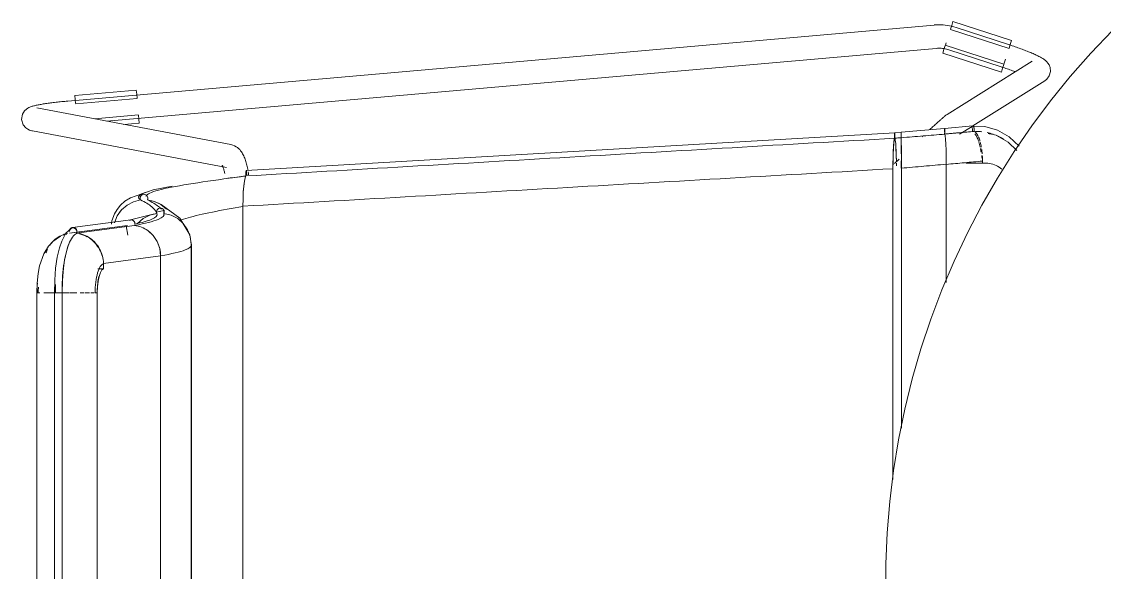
# Model space of a CAD drawing. Header units: millimetres. Extents: x 79795 to 317870, y -36033 to 97293.
# Drawn here: x 216055 to 216609, y 12310 to 12592 of the extents above; entities that cross this region are included whole.
import ezdxf

# ---------------------------------------------------------------- set-up
doc = ezdxf.new("R2010")
doc.units = ezdxf.units.MM
doc.header["$MEASUREMENT"] = 0
doc.layers.add('I-FURN', color=8, linetype='CONTINUOUS', lineweight=9)

msp = doc.modelspace()

# ---------------------------------------------------------------- linework, layer by layer
at = {"layer": 'I-FURN'}
for p, q in [((216531.1, 12589.89), (216531.73, 12591.84)), ((216531.73, 12591.84), (216561.74, 12582.15)), ((216522.05, 12590.12), (216078.73, 12551.18)), ((216522.1, 12590.13), (216522.05, 12590.13)), ((216523.24, 12590.21), (216522.1, 12590.13)), ((216524.38, 12590.23), (216523.24, 12590.21)), ((216525.52, 12590.22), (216524.38, 12590.23)), ((216526.67, 12590.16), (216525.52, 12590.22)), ((216527.8, 12590.05), (216526.67, 12590.16)), ((216528.93, 12589.9), (216527.8, 12590.05)), ((216530.06, 12589.7), (216528.93, 12589.9)), ((216531.17, 12589.46), (216530.06, 12589.7)), ((216530.43, 12587.8), (216560.44, 12578.11)), ((216530.47, 12587.91), (216531.1, 12589.89)), ((216532.28, 12589.17), (216531.17, 12589.46)), ((216533.37, 12588.84), (216532.28, 12589.17)), ((216560.18, 12580.13), (216533.37, 12588.84)), ((216613.42, 12587.34), (216602.38, 12575.76)), ((216527.86, 12579.82), (216528.23, 12580.99)), ((216560.64, 12579.98), (216560.18, 12580.13)), ((216561.11, 12580.2), (216560.47, 12578.23)), ((216561.74, 12582.15), (216561.11, 12580.2)), ((216098.6, 12540.88), (216523.1, 12578.17)), ((216523.1, 12578.17), (216523.76, 12578.22)), ((216523.76, 12578.22), (216524.42, 12578.23)), ((216524.42, 12578.23), (216525.09, 12578.23)), ((216525.09, 12578.23), (216525.75, 12578.19)), ((216525.75, 12578.19), (216526.41, 12578.13)), ((216526.41, 12578.13), (216527.06, 12578.04)), ((216526.52, 12575.68), (216527.15, 12577.64)), ((216526.52, 12575.68), (216556.52, 12565.99)), ((216527.06, 12578.04), (216527.71, 12577.93)), ((216527.15, 12577.64), (216527.79, 12579.61)), ((216527.71, 12577.93), (216528.36, 12577.79)), ((216557.83, 12570.04), (216527.82, 12579.73)), ((216528.36, 12577.79), (216529, 12577.62)), ((216529, 12577.62), (216529.64, 12577.43)), ((216529.64, 12577.43), (216529.67, 12577.42)), ((216529.67, 12577.42), (216556.48, 12568.71)), ((216561.38, 12579.73), (216560.64, 12579.98)), ((216562.12, 12579.49), (216561.38, 12579.73)), ((216562.85, 12579.24), (216562.12, 12579.49)), ((216563.58, 12578.99), (216562.85, 12579.24)), ((216564.3, 12578.73), (216563.58, 12578.99)), ((216565.02, 12578.48), (216564.3, 12578.73)), ((216565.72, 12578.23), (216565.02, 12578.48)), ((216566.42, 12577.97), (216565.72, 12578.23)), ((216567.11, 12577.72), (216566.42, 12577.97)), ((216567.79, 12577.46), (216567.11, 12577.72)), ((216568.45, 12577.21), (216567.79, 12577.46)), ((216569.11, 12576.95), (216568.45, 12577.21)), ((216569.75, 12576.7), (216569.11, 12576.95)), ((216570.37, 12576.45), (216569.75, 12576.7)), ((216570.98, 12576.2), (216570.37, 12576.45)), ((216571.58, 12575.96), (216570.98, 12576.2)), ((216572.16, 12575.71), (216571.58, 12575.96)), ((216572.72, 12575.47), (216572.16, 12575.71)), ((216573.26, 12575.23), (216572.72, 12575.47)), ((216573.79, 12574.99), (216573.26, 12575.23)), ((216574.3, 12574.76), (216573.79, 12574.99)), ((216574.79, 12574.52), (216574.3, 12574.76)), ((216575.27, 12574.29), (216574.79, 12574.52)), ((216602.38, 12575.76), (216591.81, 12563.75)), ((216572.34, 12571.64), (216528.75, 12544.33)), ((216557.79, 12569.92), (216557.15, 12567.95)), ((216557.86, 12570.13), (216558.66, 12572.61)), ((216575.72, 12574.06), (216575.27, 12574.29)), ((216576.16, 12573.83), (216575.72, 12574.06)), ((216576.59, 12573.6), (216576.16, 12573.83)), ((216577, 12573.37), (216576.59, 12573.6)), ((216577.4, 12573.14), (216577, 12573.37)), ((216577.79, 12572.9), (216577.4, 12573.14)), ((216578.18, 12572.64), (216577.79, 12572.9)), ((216578.57, 12572.36), (216578.18, 12572.64)), ((216578.97, 12572.05), (216578.57, 12572.36)), ((216579.4, 12571.68), (216578.97, 12572.05)), ((216579.86, 12571.22), (216579.4, 12571.68)), ((216580.38, 12570.59), (216579.86, 12571.22)), ((216580.95, 12569.68), (216580.38, 12570.59)), ((216581.47, 12568.29), (216580.95, 12569.68)), ((216556.81, 12568.61), (216556.48, 12568.71)), ((216557.15, 12567.95), (216556.52, 12565.99)), ((216557.5, 12568.38), (216556.81, 12568.61)), ((216558.19, 12568.15), (216557.5, 12568.38)), ((216558.87, 12567.92), (216558.19, 12568.15)), ((216559.55, 12567.68), (216558.87, 12567.92)), ((216560.22, 12567.45), (216559.55, 12567.68)), ((216560.89, 12567.21), (216560.22, 12567.45)), ((216561.55, 12566.98), (216560.89, 12567.21)), ((216562.19, 12566.74), (216561.55, 12566.98)), ((216562.83, 12566.51), (216562.19, 12566.74)), ((216563.45, 12566.27), (216562.83, 12566.51)), ((216579.83, 12562.36), (216581.06, 12564.09)), ((216581.06, 12564.09), (216581.64, 12566.32)), ((216581.64, 12566.32), (216581.47, 12568.29)), ((216591.81, 12563.75), (216581.73, 12551.32)), ((216541.94, 12538.43), (216578.71, 12561.47)), ((216579.83, 12562.36), (216578.71, 12561.47)), ((216082.34, 12553.99), (216113.75, 12556.75)), ((216082.52, 12551.95), (216082.34, 12553.99)), ((216082.71, 12549.76), (216114.12, 12552.52)), ((216113.75, 12556.75), (216113.93, 12554.71)), ((216113.93, 12554.71), (216114.11, 12552.64)), ((216056.58, 12546.21), (216057.49, 12547.06)), ((216057.49, 12547.06), (216058.19, 12547.54)), ((216058.19, 12547.54), (216058.75, 12547.85)), ((216058.75, 12547.85), (216059.22, 12548.06)), ((216059.22, 12548.06), (216059.65, 12548.23)), ((216059.65, 12548.23), (216060.06, 12548.37)), ((216060.06, 12548.37), (216060.45, 12548.5)), ((216060.45, 12548.5), (216060.85, 12548.61)), ((216060.85, 12548.61), (216061.25, 12548.72)), ((216061.25, 12548.72), (216061.66, 12548.82)), ((216061.66, 12548.82), (216062.09, 12548.92)), ((216062.09, 12548.92), (216062.53, 12549.02)), ((216062.53, 12549.02), (216062.99, 12549.12)), ((216162.17, 12528.88), (216062.88, 12547.7)), ((216062.99, 12549.12), (216063.47, 12549.21)), ((216063.47, 12549.21), (216063.97, 12549.31)), ((216063.97, 12549.31), (216064.48, 12549.4)), ((216064.48, 12549.4), (216065.01, 12549.5)), ((216065.01, 12549.5), (216065.57, 12549.59)), ((216065.57, 12549.59), (216066.13, 12549.68)), ((216066.13, 12549.68), (216066.72, 12549.77)), ((216066.72, 12549.77), (216067.32, 12549.87)), ((216067.32, 12549.87), (216067.94, 12549.96)), ((216067.94, 12549.96), (216068.58, 12550.05)), ((216068.58, 12550.05), (216069.23, 12550.13)), ((216069.23, 12550.13), (216069.89, 12550.22)), ((216069.89, 12550.22), (216070.56, 12550.31)), ((216070.56, 12550.31), (216071.25, 12550.4)), ((216071.25, 12550.4), (216071.95, 12550.48)), ((216071.95, 12550.48), (216072.66, 12550.56)), ((216072.66, 12550.56), (216073.38, 12550.64)), ((216073.38, 12550.64), (216074.1, 12550.72)), ((216074.1, 12550.72), (216074.84, 12550.8)), ((216074.84, 12550.8), (216075.58, 12550.88)), ((216075.58, 12550.88), (216076.32, 12550.95)), ((216076.32, 12550.95), (216077.07, 12551.02)), ((216077.07, 12551.02), (216077.82, 12551.09)), ((216077.82, 12551.09), (216078.57, 12551.16)), ((216078.57, 12551.16), (216078.73, 12551.18)), ((216082.7, 12549.88), (216082.52, 12551.95)), ((216581.73, 12551.32), (216572.16, 12538.51)), ((216055.05, 12541.79), (216055.54, 12544.55)), ((216055.89, 12539.04), (216055.05, 12541.79)), ((216055.54, 12544.55), (216056.58, 12546.21)), ((216114.86, 12544.07), (216092.26, 12542.09)), ((216114.87, 12543.95), (216115.05, 12541.88)), ((216115.05, 12541.88), (216115.23, 12539.84)), ((216524.97, 12541.21), (216524.62, 12540.89)), ((216525.3, 12541.51), (216524.97, 12541.21)), ((216525.63, 12541.8), (216525.3, 12541.51)), ((216525.93, 12542.07), (216525.63, 12541.8)), ((216526.23, 12542.33), (216525.93, 12542.07)), ((216526.51, 12542.57), (216526.23, 12542.33)), ((216526.77, 12542.8), (216526.51, 12542.57)), ((216527.03, 12543.01), (216526.77, 12542.8)), ((216527.27, 12543.22), (216527.03, 12543.01)), ((216527.5, 12543.41), (216527.27, 12543.22)), ((216527.72, 12543.59), (216527.5, 12543.41)), ((216527.94, 12543.76), (216527.72, 12543.59)), ((216528.17, 12543.93), (216527.94, 12543.76)), ((216528.43, 12544.12), (216528.17, 12543.93)), ((216528.75, 12544.33), (216528.43, 12544.12)), ((216055.89, 12539.04), (216057.21, 12537.47)), ((216057.21, 12537.47), (216058.29, 12536.72)), ((216058.29, 12536.72), (216059.09, 12536.34)), ((216059.09, 12536.34), (216059.71, 12536.13)), ((216059.71, 12536.13), (216060.23, 12535.99)), ((216060.23, 12535.99), (216060.65, 12535.91)), ((216060.65, 12535.91), (216159.94, 12517.09)), ((216107.34, 12539.15), (216115.23, 12539.84)), ((216527.49, 12537.08), (216505.29, 12535.25)), ((216520.45, 12537.05), (216519.98, 12536.61)), ((216520.91, 12537.48), (216520.45, 12537.05)), ((216521.36, 12537.91), (216520.91, 12537.48)), ((216521.81, 12538.32), (216521.36, 12537.91)), ((216522.24, 12538.72), (216521.81, 12538.32)), ((216522.67, 12539.12), (216522.24, 12538.72)), ((216523.08, 12539.5), (216522.67, 12539.12)), ((216523.48, 12539.86), (216523.08, 12539.5)), ((216523.87, 12540.22), (216523.48, 12539.86)), ((216524.25, 12540.56), (216523.87, 12540.22)), ((216524.62, 12540.89), (216524.25, 12540.56)), ((216527.39, 12535.7), (216527.38, 12535.21)), ((216527.38, 12535.21), (216527.39, 12535.7)), ((216527.4, 12536.16), (216527.39, 12535.7)), ((216527.39, 12535.7), (216527.4, 12536.15)), ((216527.42, 12536.54), (216527.4, 12536.16)), ((216527.4, 12536.15), (216527.42, 12536.53)), ((216527.44, 12536.83), (216527.42, 12536.54)), ((216527.42, 12536.53), (216527.44, 12536.83)), ((216527.46, 12537.02), (216527.44, 12536.83)), ((216527.44, 12536.83), (216527.46, 12537.01)), ((216527.49, 12537.08), (216527.46, 12537.02)), ((216527.46, 12537.01), (216527.49, 12537.08)), ((216541.98, 12538.5), (216527.49, 12537.08)), ((216527.51, 12537.01), (216527.49, 12537.08)), ((216527.49, 12537.08), (216527.51, 12537.01)), ((216527.54, 12536.82), (216527.51, 12537.01)), ((216527.56, 12536.53), (216527.54, 12536.82)), ((216527.54, 12536.82), (216527.56, 12536.52)), ((216527.57, 12536.14), (216527.56, 12536.53)), ((216527.56, 12536.52), (216527.57, 12536.14)), ((216527.59, 12535.69), (216527.57, 12536.14)), ((216527.57, 12536.14), (216527.59, 12535.69)), ((216527.59, 12535.2), (216527.59, 12535.69)), ((216527.59, 12535.69), (216527.59, 12535.2)), ((216535.12, 12534.16), (216541.57, 12538.2)), ((216541.08, 12538.38), (216547.99, 12538.1)), ((216547.99, 12538.1), (216554.51, 12536.22)), ((216554.51, 12536.22), (216560.52, 12532.83)), ((216572.16, 12538.51), (216563.1, 12525.32)), ((216501.93, 12534.98), (216170.02, 12515.69)), ((216501.62, 12531.26), (216501.42, 12529.51)), ((216501.83, 12532.14), (216501.62, 12531.26)), ((216501.83, 12534.05), (216501.82, 12533.6)), ((216501.82, 12533.6), (216501.82, 12533.11)), ((216501.82, 12533.11), (216501.82, 12532.61)), ((216501.82, 12532.61), (216501.83, 12532.14)), ((216501.85, 12534.43), (216501.83, 12534.05)), ((216501.87, 12534.73), (216501.85, 12534.43)), ((216501.9, 12534.91), (216501.87, 12534.73)), ((216501.93, 12534.98), (216501.9, 12534.91)), ((216501.93, 12534.98), (216505.29, 12535.25)), ((216501.95, 12534.91), (216501.93, 12534.98)), ((216501.98, 12534.72), (216501.95, 12534.91)), ((216502, 12534.43), (216501.98, 12534.72)), ((216502.02, 12534.04), (216502, 12534.43)), ((216502.03, 12533.59), (216502.02, 12534.04)), ((216502.04, 12533.1), (216502.03, 12533.59)), ((216502.03, 12532.14), (216502.04, 12532.61)), ((216502.24, 12531.24), (216502.03, 12532.14)), ((216502.04, 12532.61), (216502.04, 12533.1)), ((216502.43, 12529.48), (216502.24, 12531.24)), ((216505.25, 12529.76), (216505.26, 12531.51)), ((216505.26, 12531.51), (216505.25, 12529.76)), ((216505.28, 12535.18), (216505.29, 12535.25)), ((216505.29, 12535.25), (216505.28, 12535.19)), ((216505.28, 12534.32), (216505.28, 12534.7)), ((216505.28, 12534.7), (216505.28, 12534.32)), ((216505.28, 12533.86), (216505.28, 12534.32)), ((216505.28, 12534.32), (216505.28, 12533.87)), ((216505.28, 12533.87), (216505.28, 12533.38)), ((216505.28, 12533.37), (216505.28, 12533.86)), ((216505.28, 12533.38), (216505.28, 12532.88)), ((216505.28, 12532.88), (216505.28, 12533.37)), ((216505.28, 12532.41), (216505.28, 12532.88)), ((216505.28, 12532.88), (216505.28, 12532.41)), ((216505.29, 12535.25), (216505.29, 12535.18)), ((216505.29, 12535.19), (216505.29, 12535.25)), ((216505.29, 12535), (216505.29, 12534.7)), ((216505.29, 12534.71), (216505.29, 12535)), ((216505.29, 12534.33), (216505.29, 12534.71)), ((216505.29, 12534.7), (216505.29, 12534.32)), ((216505.29, 12533.87), (216505.29, 12534.33)), ((216505.29, 12534.32), (216505.29, 12533.87)), ((216505.29, 12533.87), (216505.29, 12533.38)), ((216505.29, 12533.38), (216505.29, 12533.87)), ((216505.29, 12533.38), (216505.29, 12532.88)), ((216505.29, 12532.89), (216505.29, 12533.38)), ((216505.29, 12532.42), (216505.29, 12532.89)), ((216505.29, 12532.88), (216505.29, 12532.41)), ((216505.31, 12531.53), (216505.29, 12532.42)), ((216505.29, 12532.41), (216505.31, 12531.53)), ((216505.31, 12531.53), (216505.32, 12529.78)), ((216505.32, 12529.78), (216505.31, 12531.53)), ((216516.14, 12532.98), (216516.02, 12532.87)), ((216527.39, 12534.72), (216527.39, 12534.24)), ((216527.39, 12534.24), (216527.39, 12534.71)), ((216527.58, 12534.23), (216527.59, 12534.7)), ((216527.59, 12534.7), (216527.58, 12534.23)), ((216527.77, 12533.34), (216527.58, 12534.23)), ((216527.58, 12534.23), (216527.77, 12533.34)), ((216527.59, 12534.7), (216527.59, 12535.2)), ((216527.59, 12535.2), (216527.59, 12534.7)), ((216527.95, 12531.6), (216527.77, 12533.34)), ((216527.77, 12533.34), (216527.95, 12531.62)), ((216527.95, 12531.61), (216528.1, 12529.17)), ((216528.1, 12529.13), (216527.95, 12531.6)), ((216554.11, 12533.51), (216559.94, 12530.15)), ((216559.94, 12530.15), (216564.45, 12525.84)), ((216560.52, 12532.83), (216565.67, 12528.09)), ((216162.17, 12528.88), (216163.16, 12528.62)), ((216163.16, 12528.62), (216164.05, 12528.26)), ((216164.05, 12528.26), (216164.84, 12527.82)), ((216164.84, 12527.82), (216165.53, 12527.34)), ((216165.53, 12527.34), (216166.13, 12526.83)), ((216166.13, 12526.83), (216166.65, 12526.31)), ((216166.65, 12526.31), (216167.1, 12525.78)), ((216167.1, 12525.78), (216167.5, 12525.25)), ((216167.5, 12525.25), (216167.86, 12524.71)), ((216167.86, 12524.71), (216168.18, 12524.17)), ((216501.26, 12527), (216501.14, 12523.87)), ((216501.42, 12529.51), (216501.26, 12527)), ((216502.59, 12526.99), (216502.43, 12529.48)), ((216502.71, 12523.87), (216502.59, 12526.99)), ((216505.23, 12524.14), (216505.24, 12527.26)), ((216505.24, 12527.26), (216505.23, 12524.14)), ((216505.24, 12527.26), (216505.25, 12529.76)), ((216505.25, 12529.76), (216505.24, 12527.26)), ((216505.32, 12529.78), (216505.33, 12527.28)), ((216505.33, 12527.28), (216505.32, 12529.78)), ((216505.34, 12524.15), (216505.33, 12527.28)), ((216505.33, 12527.27), (216505.34, 12524.15)), ((216528.22, 12526.03), (216528.1, 12529.13)), ((216528.1, 12529.13), (216528.21, 12526.09)), ((216528.29, 12522.59), (216528.22, 12526.03)), ((216528.22, 12526.03), (216528.29, 12522.59)), ((216563.1, 12525.32), (216554.58, 12511.77)), ((216168.18, 12524.17), (216168.47, 12523.64)), ((216168.47, 12523.64), (216168.75, 12523.08)), ((216168.75, 12523.08), (216169, 12522.52)), ((216169, 12522.52), (216169.23, 12521.95)), ((216169.23, 12521.95), (216169.45, 12521.37)), ((216169.45, 12521.37), (216169.66, 12520.78)), ((216169.66, 12520.78), (216169.85, 12520.17)), ((216169.85, 12520.17), (216170.04, 12519.56)), ((216170.04, 12519.56), (216170.21, 12518.93)), ((216501.06, 12520.31), (216501.03, 12516.53)), ((216501.14, 12523.87), (216501.06, 12520.31)), ((216504.2, 12521.49), (216501.91, 12519.28)), ((216502.79, 12520.32), (216502.71, 12523.87)), ((216502.82, 12518.06), (216502.81, 12519.3)), ((216505.22, 12516.8), (216505.22, 12520.58)), ((216505.22, 12520.58), (216505.22, 12516.8)), ((216505.35, 12520.58), (216505.34, 12524.15)), ((216505.34, 12524.14), (216505.35, 12520.58)), ((216505.35, 12520.58), (216505.35, 12516.79)), ((216505.35, 12516.79), (216505.35, 12520.58)), ((216528.29, 12522.5), (216528.32, 12518.85)), ((216528.32, 12518.73), (216528.29, 12522.49)), ((216548.11, 12519.44), (216538.36, 12519.44)), ((216546.87, 12520.43), (216546.87, 12519.38)), ((216157.71, 12518.31), (216157.72, 12518.29)), ((216157.72, 12518.29), (216157.77, 12518.21)), ((216157.77, 12518.21), (216157.81, 12518.13)), ((216157.81, 12518.13), (216157.89, 12517.97)), ((216157.89, 12517.97), (216157.97, 12517.78)), ((216157.97, 12517.78), (216158.07, 12517.55)), ((216158.07, 12517.55), (216158.17, 12517.28)), ((216158.17, 12517.28), (216158.28, 12516.98)), ((216158.28, 12516.98), (216158.39, 12516.64)), ((216158.39, 12516.64), (216158.49, 12516.27)), ((216158.49, 12516.27), (216158.6, 12515.88)), ((216158.6, 12515.88), (216158.71, 12515.46)), ((216158.71, 12515.46), (216158.81, 12515.01)), ((216158.81, 12515.01), (216158.91, 12514.54)), ((216158.91, 12514.54), (216159.01, 12514.05)), ((216169.81, 12514.29), (216169.84, 12514.74)), ((216169.81, 12513.79), (216169.81, 12514.29)), ((216169.82, 12514.28), (216169.81, 12513.79)), ((216169.81, 12513.79), (216169.81, 12513.29)), ((216169.81, 12513.3), (216169.81, 12513.79)), ((216169.84, 12514.74), (216169.82, 12514.28)), ((216169.84, 12514.74), (216169.87, 12515.13)), ((216169.87, 12515.12), (216169.84, 12514.74)), ((216169.87, 12515.13), (216169.91, 12515.43)), ((216169.91, 12515.42), (216169.87, 12515.12)), ((216169.96, 12515.62), (216169.91, 12515.42)), ((216169.91, 12515.43), (216169.96, 12515.62)), ((216170.02, 12515.69), (216169.96, 12515.62)), ((216169.96, 12515.62), (216170.02, 12515.69)), ((216170.07, 12515.63), (216170.02, 12515.69)), ((216170.02, 12515.69), (216170.07, 12515.63)), ((216170.12, 12515.44), (216170.07, 12515.63)), ((216170.07, 12515.63), (216170.12, 12515.45)), ((216170.12, 12515.45), (216170.17, 12515.16)), ((216170.16, 12515.15), (216170.12, 12515.44)), ((216170.2, 12514.77), (216170.16, 12515.15)), ((216170.17, 12515.16), (216170.2, 12514.78)), ((216170.2, 12514.78), (216170.22, 12514.33)), ((216170.22, 12514.32), (216170.2, 12514.77)), ((216170.21, 12518.93), (216170.37, 12518.28)), ((216170.22, 12514.33), (216170.23, 12513.83)), ((216170.23, 12513.83), (216170.22, 12514.32)), ((216170.23, 12513.33), (216170.23, 12513.83)), ((216170.23, 12513.83), (216170.23, 12513.33)), ((216170.37, 12518.28), (216170.52, 12517.63)), ((216170.52, 12517.63), (216170.67, 12516.96)), ((216170.67, 12516.96), (216170.8, 12516.28)), ((216170.8, 12516.28), (216170.93, 12515.59)), ((216171.04, 12514.88), (216171.15, 12514.17)), ((216171.15, 12514.17), (216171.25, 12513.44)), ((216501.03, 12516.53), (216501.03, 12357.43)), ((216501.03, 12357.43), (216501.03, 12516.53)), ((216505.35, 12516.79), (216505.35, 12383.79)), ((216505.35, 12383.79), (216505.35, 12516.79)), ((216528.32, 12458.25), (216528.32, 12518.73)), ((216528.32, 12518.73), (216528.32, 12458.25)), ((216168.75, 12507.71), (216169.06, 12510.18)), ((216169.06, 12510.17), (216168.75, 12507.68)), ((216169.43, 12511.92), (216169.06, 12510.17)), ((216169.06, 12510.18), (216169.43, 12511.92)), ((216169.83, 12512.82), (216169.43, 12511.92)), ((216169.43, 12511.92), (216169.83, 12512.82)), ((216169.83, 12512.82), (216169.81, 12513.3)), ((216169.81, 12513.29), (216169.83, 12512.82)), ((216554.58, 12511.77), (216546.61, 12497.9)), ((216122.44, 12505.68), (216110.73, 12501.69)), ((216115.99, 12502.5), (216115.8, 12502.04)), ((216115.8, 12502.04), (216116, 12502.49)), ((216116.3, 12502.88), (216115.99, 12502.5)), ((216116, 12502.49), (216116.3, 12502.88)), ((216116.3, 12502.88), (216116.7, 12503.18)), ((216116.7, 12503.18), (216116.3, 12502.88)), ((216116.7, 12503.18), (216117.15, 12503.38)), ((216117.15, 12503.38), (216116.7, 12503.18)), ((216117.15, 12503.38), (216117.63, 12503.45)), ((216117.63, 12503.45), (216117.15, 12503.38)), ((216117.63, 12503.45), (216118.12, 12503.39)), ((216118.12, 12503.39), (216117.63, 12503.45)), ((216118.12, 12503.39), (216118.58, 12503.21)), ((216118.58, 12503.21), (216118.12, 12503.39)), ((216118.58, 12503.21), (216118.98, 12502.92)), ((216118.98, 12502.92), (216118.58, 12503.21)), ((216118.98, 12502.92), (216119.3, 12502.54)), ((216119.3, 12502.54), (216118.98, 12502.92)), ((216119.3, 12502.54), (216119.51, 12502.09)), ((216119.51, 12502.09), (216119.3, 12502.54)), ((216132.1, 12507.58), (216122.44, 12505.68)), ((216168.51, 12504.58), (216168.36, 12501.04)), ((216168.36, 12501.11), (216168.51, 12504.58)), ((216168.75, 12507.68), (216168.51, 12504.58)), ((216168.51, 12504.63), (216168.75, 12507.68)), ((216105.66, 12497.88), (216103.88, 12495.72)), ((216107.9, 12499.88), (216105.66, 12497.88)), ((216108.98, 12497.93), (216106.15, 12495.45)), ((216110.73, 12501.69), (216107.9, 12499.88)), ((216112.3, 12499.67), (216108.98, 12497.93)), ((216115.93, 12500.58), (216112.3, 12499.67)), ((216115.8, 12502.04), (216115.72, 12501.55)), ((216115.72, 12501.55), (216115.77, 12501.05)), ((216115.73, 12501.54), (216115.8, 12502.04)), ((216115.77, 12501.05), (216115.73, 12501.54)), ((216115.93, 12500.58), (216115.77, 12501.05)), ((216115.77, 12501.05), (216115.93, 12500.58)), ((216119.57, 12501.1), (216119.42, 12500.63)), ((216119.42, 12500.63), (216119.57, 12501.1)), ((216119.42, 12500.63), (216123.03, 12499.84)), ((216123.03, 12499.84), (216119.42, 12500.63)), ((216119.51, 12502.09), (216119.6, 12501.6)), ((216119.6, 12501.6), (216119.51, 12502.09)), ((216119.6, 12501.6), (216119.57, 12501.1)), ((216119.57, 12501.1), (216119.6, 12501.6)), ((216123.03, 12499.84), (216126.35, 12498.19)), ((216126.36, 12498.2), (216123.03, 12499.84)), ((216126.43, 12498.25), (216124.68, 12499.14)), ((216126.35, 12498.19), (216129.19, 12495.8)), ((216129.19, 12495.8), (216126.36, 12498.2)), ((216135.97, 12491.27), (216126.43, 12498.25)), ((216168.36, 12501.04), (216168.3, 12497.27)), ((216168.3, 12497.35), (216168.36, 12501.04)), ((216168.3, 12497.27), (216168.3, 12113.87)), ((216168.3, 12113.87), (216168.3, 12497.27)), ((216546.61, 12497.9), (216539.2, 12483.72)), ((216102.54, 12493.44), (216101.24, 12489.84)), ((216103.88, 12495.72), (216102.54, 12493.44)), ((216103.98, 12492.37), (216102.58, 12488.85)), ((216106.15, 12495.45), (216103.98, 12492.37)), ((216104.94, 12493.92), (216106.15, 12495.45)), ((216110.84, 12490.29), (216122.45, 12493.26)), ((216120.59, 12492.73), (216117.19, 12490.97)), ((216124.3, 12493.62), (216120.59, 12492.73)), ((216122.45, 12493.26), (216124.32, 12493.59)), ((216127.91, 12495.13), (216124.02, 12494.3)), ((216124.18, 12495.08), (216124.1, 12494.59)), ((216124.1, 12494.58), (216124.18, 12495.07)), ((216124.1, 12494.59), (216124.14, 12494.09)), ((216124.14, 12494.09), (216124.1, 12494.58)), ((216124.3, 12493.62), (216124.14, 12494.09)), ((216124.14, 12494.09), (216124.3, 12493.62)), ((216124.38, 12495.53), (216124.18, 12495.08)), ((216124.18, 12495.07), (216124.39, 12495.52)), ((216124.7, 12495.91), (216124.38, 12495.53)), ((216124.39, 12495.52), (216124.7, 12495.91)), ((216124.7, 12495.91), (216125.1, 12496.2)), ((216125.1, 12496.2), (216124.7, 12495.91)), ((216125.1, 12496.2), (216125.56, 12496.39)), ((216125.56, 12496.39), (216125.1, 12496.2)), ((216125.56, 12496.39), (216126.05, 12496.46)), ((216126.05, 12496.46), (216125.56, 12496.39)), ((216126.05, 12496.46), (216126.54, 12496.39)), ((216126.54, 12496.39), (216126.05, 12496.46)), ((216126.54, 12496.39), (216127, 12496.2)), ((216127.01, 12496.2), (216126.54, 12496.39)), ((216127, 12496.2), (216127.41, 12495.91)), ((216127.41, 12495.91), (216127.01, 12496.2)), ((216127.41, 12495.91), (216127.72, 12495.52)), ((216127.72, 12495.53), (216127.41, 12495.91)), ((216127.93, 12495.08), (216127.72, 12495.53)), ((216127.72, 12495.52), (216127.92, 12495.07)), ((216127.82, 12492.55), (216127.78, 12495.43)), ((216127.97, 12494.09), (216127.8, 12493.62)), ((216127.81, 12493.62), (216127.97, 12494.09)), ((216131.52, 12492.73), (216127.81, 12493.62)), ((216127.92, 12495.07), (216128.01, 12494.58)), ((216128.01, 12494.59), (216127.93, 12495.08)), ((216127.97, 12494.09), (216128.01, 12494.59)), ((216128.01, 12494.58), (216127.97, 12494.09)), ((216134.92, 12490.97), (216131.52, 12492.73)), ((216131.52, 12492.72), (216134.91, 12490.97)), ((216077.74, 12483.55), (216080.64, 12486.1)), ((216109.27, 12487.46), (216079.58, 12483.61)), ((216110.92, 12490.31), (216081.14, 12486.45)), ((216083.12, 12483.63), (216112.82, 12487.48)), ((216101.24, 12489.84), (216101.01, 12488.07)), ((216108.49, 12487.33), (216109.45, 12482.51)), ((216110.68, 12490.26), (216110.24, 12490.07)), ((216111.15, 12490.32), (216110.68, 12490.26)), ((216111.62, 12490.25), (216111.15, 12490.32)), ((216112.06, 12490.07), (216111.62, 12490.25)), ((216112.44, 12489.77), (216112.06, 12490.07)), ((216112.74, 12489.39), (216112.44, 12489.77)), ((216112.94, 12488.94), (216112.74, 12489.39)), ((216113.02, 12488.44), (216112.94, 12488.94)), ((216112.98, 12487.95), (216113.02, 12488.44)), ((216117.19, 12490.97), (216114.32, 12488.46)), ((216134.91, 12490.97), (216137.78, 12488.46)), ((216137.79, 12488.46), (216134.92, 12490.97)), ((216141.08, 12482.62), (216135.97, 12491.27)), ((216137.78, 12488.46), (216139.95, 12485.32)), ((216139.96, 12485.33), (216137.79, 12488.46)), ((216071.05, 12479.29), (216074.95, 12481.97)), ((216074.95, 12481.97), (216075.15, 12482.07)), ((216075.56, 12479.43), (216077.74, 12483.55)), ((216080.77, 12483.77), (216085.55, 12484.38)), ((216122.33, 12482.36), (216119.59, 12484.85)), ((216124.41, 12479.25), (216122.33, 12482.36)), ((216141.15, 12482.47), (216139.78, 12485.64)), ((216139.95, 12485.32), (216141.32, 12481.76)), ((216141.33, 12481.76), (216139.96, 12485.33)), ((216141.95, 12477.43), (216141.15, 12482.47)), ((216141.32, 12481.76), (216141.8, 12477.97)), ((216141.8, 12477.97), (216141.33, 12481.76)), ((216539.2, 12483.72), (216532.36, 12469.26)), ((216066.37, 12472.94), (216068.76, 12476.82)), ((216068.76, 12476.82), (216071.05, 12479.29)), ((216073.3, 12471.28), (216074.39, 12475.97)), ((216074.39, 12475.97), (216075.56, 12479.43)), ((216079.1, 12477.67), (216078, 12474.23)), ((216125.72, 12475.7), (216124.41, 12479.25)), ((216126.2, 12471.93), (216125.72, 12475.7)), ((216141.8, 12477.97), (216141.8, 12133.18)), ((216141.8, 12133.18), (216141.8, 12477.97)), ((216141.95, 12438.52), (216141.95, 12477.43)), ((216064.24, 12466.89), (216066.37, 12472.94)), ((216072.45, 12465.66), (216073.3, 12471.28)), ((216077.03, 12469.8), (216076.44, 12465.79)), ((216078, 12474.23), (216077.03, 12469.8)), ((216096.92, 12468.07), (216126.2, 12471.93)), ((216126.2, 12471.93), (216126.2, 12139.22)), ((216126.2, 12139.22), (216126.2, 12471.93)), ((216532.36, 12469.26), (216526.11, 12454.53)), ((216063.45, 12462.85), (216064.24, 12466.89)), ((216071.96, 12459.54), (216072.45, 12465.66)), ((216076.44, 12465.79), (216075.91, 12459.23)), ((216096.99, 12465.35), (216093.98, 12465.35)), ((216095.34, 12463.36), (216096.13, 12464.72)), ((216096.13, 12464.72), (216096.99, 12465.35)), ((216096.99, 12465.35), (216096.92, 12468.07)), ((216062.94, 12458.03), (216063.45, 12462.85)), ((216071.87, 12453), (216071.96, 12459.54)), ((216075.91, 12459.23), (216075.83, 12453)), ((216093.84, 12456.04), (216094.16, 12458.89)), ((216094.16, 12458.89), (216094.67, 12461.38)), ((216094.67, 12461.38), (216095.34, 12463.36)), ((216062.83, 12453), (216062.94, 12458.03)), ((216063, 12453), (216062.83, 12453)), ((216062.83, 12453), (216062.83, 12158.15)), ((216062.85, 12453), (216064.32, 12453)), ((216066.35, 12453), (216068.93, 12453)), ((216068.95, 12453), (216067.56, 12453)), ((216072.11, 12453), (216069.09, 12453)), ((216069.1, 12453), (216072.11, 12453)), ((216071.94, 12453), (216071.87, 12453)), ((216071.87, 12453), (216071.87, 12158.15)), ((216071.87, 12453), (216075.83, 12453)), ((216072.14, 12453), (216071.94, 12453)), ((216072.44, 12453), (216072.14, 12453)), ((216072.83, 12453), (216072.44, 12453)), ((216073.28, 12453), (216072.83, 12453)), ((216073.78, 12453), (216073.28, 12453)), ((216074.27, 12453), (216073.78, 12453)), ((216074.75, 12453), (216074.27, 12453)), ((216075.17, 12453), (216074.75, 12453)), ((216075.5, 12453), (216075.17, 12453)), ((216075.72, 12453), (216075.5, 12453)), ((216075.83, 12453), (216075.72, 12453)), ((216079.61, 12453), (216075.8, 12453)), ((216075.8, 12453), (216079.62, 12453)), ((216075.83, 12158.15), (216075.83, 12453)), ((216079.81, 12453), (216083.37, 12453)), ((216085, 12453), (216086.84, 12453)), ((216087.36, 12453), (216089.82, 12453)), ((216090.41, 12453), (216092.15, 12453)), ((216093.67, 12453), (216093.67, 12158.15)), ((216093.73, 12453), (216093.84, 12456.04)), ((216093.73, 12158.15), (216093.73, 12453)), ((216526.11, 12454.53), (216520.45, 12439.57)), ((216141.95, 12133.72), (216141.95, 12438.52)), ((216520.45, 12439.57), (216515.39, 12424.39)), ((216515.39, 12424.39), (216510.95, 12409.02)), ((216510.95, 12409.02), (216507.12, 12393.49)), ((216507.12, 12393.49), (216503.91, 12377.81)), ((216503.91, 12377.81), (216501.34, 12362.02)), ((216501.34, 12362.02), (216499.4, 12346.14)), ((216499.4, 12346.14), (216498.1, 12330.2)), ((216498.1, 12330.2), (216497.43, 12314.21)), ((216497.43, 12314.21), (216497.34, 12305.57))]:
    msp.add_line(p, q, dxfattribs=at)
for centre, major_axis, ratio, start_param, end_param in [((216111.15, 12488.36), (0, 1.96), 0.955139, 4.501447, 6.790779), ((216111.13, 12471.8), (0, 15.78), 0.955139, 5.929149, 6.170649), ((216111.13, 12471.8), (0, 15.78), 0.955139, 5.687432, 5.928979), ((216111.13, 12471.8), (0, 15.78), 0.955139, 4.720632, 5.68731), ((216067.11, 12453), (0, 12.4), 0.287441, 1.332781, 1.570796), ((216078.58, 12453), (-15.75, 0), 0.000004, 3.431839, 3.614078)]:
    msp.add_ellipse(centre, major_axis=major_axis, ratio=ratio, start_param=start_param, end_param=end_param, dxfattribs=at)
for points in [[(216542.53, 12535.67), (216540.09, 12535.43), (216535.14, 12534.95), (216530.1, 12534.47), (216527.58, 12534.23)], [(216542.53, 12535.67), (216542.93, 12535.52), (216543.68, 12534.96), (216544.38, 12533.81), (216544.7, 12533.12)], [(216169.83, 12512.82), (216225.07, 12516.04), (216335.66, 12522.48), (216446.42, 12528.92), (216501.83, 12532.14)], [(216505.29, 12532.41), (216504.72, 12532.37), (216503.56, 12532.28), (216502.4, 12532.19), (216501.83, 12532.15)], [(216505.28, 12532.41), (216504.74, 12532.36), (216503.65, 12532.27), (216502.57, 12532.18), (216502.03, 12532.14)], [(216505.29, 12532.42), (216509.01, 12532.72), (216516.45, 12533.32), (216523.87, 12533.93), (216527.58, 12534.23)], [(216511.6, 12532.93), (216512.01, 12532.97), (216512.42, 12533), (216512.83, 12533.04)], [(216516.44, 12533.33), (216520.1, 12533.64), (216523.75, 12533.94), (216527.39, 12534.24)], [(216534.48, 12534.95), (216532.13, 12534.71), (216529.77, 12534.48), (216527.39, 12534.24)], [(216543.84, 12533.08), (216543.53, 12533.72), (216543.21, 12534.12), (216542.89, 12534.45)], [(216545.31, 12535.52), (216544.67, 12535.58), (216544.01, 12535.59), (216543.36, 12535.58)], [(216544.81, 12530.66), (216544.54, 12531.47), (216544.26, 12532.28), (216543.96, 12532.84)], [(216544.07, 12535.63), (216544.89, 12535.62), (216545.72, 12535.58), (216546.54, 12535.5)], [(216544.9, 12532.67), (216545.15, 12532.08), (216545.38, 12531.42), (216545.59, 12530.69)], [(216545.65, 12527.62), (216545.44, 12528.54), (216545.21, 12529.49), (216544.96, 12530.33)], [(216551.93, 12534), (216551.22, 12534.26), (216550.5, 12534.45), (216549.76, 12534.57)], [(216545.77, 12530.02), (216545.96, 12529.28), (216546.12, 12528.47), (216546.27, 12527.64)], [(216546.19, 12524.96), (216546.07, 12525.65), (216545.94, 12526.3), (216545.8, 12526.96)], [(216546.4, 12526.79), (216546.53, 12525.94), (216546.64, 12525.06), (216546.7, 12524.15)], [(216502.81, 12519.3), (216502.81, 12518.89), (216502.81, 12518.48), (216502.81, 12518.06)], [(216546.87, 12520.43), (216543.84, 12520.17), (216537.7, 12519.63), (216531.45, 12519.04), (216528.32, 12518.73)], [(216546.63, 12521.84), (216546.58, 12522.32), (216546.52, 12522.79), (216546.45, 12523.26)], [(216546.77, 12523.23), (216546.83, 12522.31), (216546.86, 12521.38), (216546.87, 12520.43)], [(216546.87, 12519.38), (216547.52, 12519.44), (216548.18, 12519.46), (216548.84, 12519.43)], [(216334.54, 12506.94), (216390, 12510.13), (216445.51, 12513.33), (216501.03, 12516.53)], [(216505.35, 12516.79), (216509.18, 12517.13), (216513.01, 12517.48), (216516.84, 12517.82)], [(216516.84, 12517.82), (216520.67, 12518.17), (216524.49, 12518.51), (216528.32, 12518.85)], [(216169.82, 12512.81), (216166.76, 12512.42), (216163.67, 12512.03), (216160.61, 12511.65)], [(216168.3, 12497.35), (216223.66, 12500.55), (216279.08, 12503.74), (216334.54, 12506.94)], [(216127.8, 12493.62), (216128.36, 12492.59), (216126.39, 12490.55), (216118.33, 12488.5), (216112.82, 12487.48)], [(216075.8, 12453), (216075.76, 12455.35), (216075.83, 12460), (216076.46, 12466.86), (216077.57, 12473), (216079.1, 12478.07), (216081, 12481.77), (216082.4, 12483.08), (216083.13, 12483.43)], [(216076.24, 12482.55), (216076.87, 12482.79), (216077.52, 12482.95), (216078.18, 12483.09)], [(216096.92, 12468.07), (216096.88, 12469.36), (216096.52, 12471.87), (216095.11, 12475.47), (216092.92, 12478.61), (216090.08, 12481.14), (216086.74, 12482.9), (216084.36, 12483.49), (216083.12, 12483.63)], [(216083.3, 12484.39), (216083.32, 12484.23), (216083.32, 12484.06), (216083.28, 12483.9)], [(216084.64, 12483.17), (216086.03, 12482.86), (216087.39, 12482.36), (216088.65, 12481.66)], [(216068.31, 12475.39), (216068.02, 12474.78), (216067.73, 12474.16), (216067.51, 12473.52)], [(216141.95, 12477.43), (216141.95, 12477.61), (216141.9, 12477.79), (216141.8, 12477.97)], [(216092.61, 12453), (216092.66, 12456.79), (216093.63, 12464.18), (216095.8, 12467.57), (216096.91, 12467.82)], [(216094.62, 12461.38), (216094.07, 12459.33), (216093.79, 12456.61), (216093.7, 12453.84)], [(216062.92, 12453), (216062.92, 12454.71), (216062.99, 12456.39), (216063.14, 12457.97)], [(216072.4, 12453), (216072.38, 12454.43), (216072.38, 12455.85), (216072.42, 12457.26)]]:
    msp.add_open_spline(points, degree=3, dxfattribs=at)
for points, knots in [([(216541.8, 12535.57), (216541.81, 12535.79), (216541.81, 12536.27), (216541.72, 12537.03), (216541.57, 12537.69), (216541.39, 12538.13), (216541.28, 12538.28), (216541.23, 12538.32)], [-1, -1, -1, -1, -0.90625, -0.8125, -0.71875, -0.625, -0.5625, -0.5625, -0.5625, -0.5625]), ([(216542.13, 12538.45), (216542.15, 12538.44), (216542.2, 12538.39), (216542.27, 12538.29), (216542.37, 12538.09), (216542.47, 12537.77), (216542.55, 12537.38), (216542.58, 12537.02), (216542.6, 12536.65), (216542.6, 12536.2), (216542.56, 12535.85), (216542.53, 12535.67)], [0.5555556, 0.5555556, 0.5555556, 0.5555556, 0.5833333, 0.6180556, 0.6527778, 0.7222222, 0.7916667, 0.8263889, 0.8611111, 0.9305556, 1, 1, 1, 1]), ([(216501.03, 12516.53), (216501.03, 12517.8), (216501.05, 12520.35), (216501.13, 12523.95), (216501.25, 12527.12), (216501.47, 12530.48), (216501.68, 12531.87), (216501.83, 12532.15)], [-1, -1, -1, -1, -0.833333, -0.666667, -0.5, -0.333333, 0, 0, 0, 0]), ([(216501.83, 12532.15), (216501.82, 12532.37), (216501.81, 12532.86), (216501.82, 12533.49), (216501.83, 12533.95), (216501.84, 12534.37), (216501.88, 12534.82), (216501.91, 12534.98), (216501.93, 12534.98)], [-1, -1, -1, -1, -0.90625, -0.8125, -0.765625, -0.71875, -0.625, -0.501507, -0.501507, -0.501507, -0.501507]), ([(216501.93, 12534.98), (216501.95, 12534.98), (216501.97, 12534.84), (216502, 12534.45), (216502.02, 12534.06), (216502.03, 12533.6), (216502.04, 12533.11), (216502.04, 12532.6), (216502.03, 12532.29), (216502.03, 12532.14)], [-0.5, -0.5, -0.5, -0.5, -0.375, -0.3125, -0.25, -0.1875, -0.125, -0.0625, 0, 0, 0, 0]), ([(216502.03, 12532.14), (216502.17, 12531.85), (216502.38, 12530.46), (216502.6, 12527.1), (216502.72, 12523.95), (216502.78, 12521.55), (216502.79, 12520.32)], [-1, -1, -1, -1, -0.6666667, -0.5, -0.3333333, -0.1666667, -0.1666667, -0.1666667, -0.1666667]), ([(216549.22, 12535.06), (216551.3, 12534.62), (216554.26, 12533.65), (216556.93, 12532.09), (216557.73, 12531.56)], [-0.8210019, -0.8210019, -0.8210019, -0.8210019, -0.6666667, -0.5975811, -0.5975811, -0.5975811, -0.5975811]), ([(216546.87, 12519.38), (216549.25, 12519.6), (216552.86, 12518.97), (216555.86, 12517.04), (216556.76, 12516.28)], [0, 0, 0, 0, 0.3333333, 0.5, 0.5, 0.5, 0.5]), ([(216169.83, 12512.82), (216162.28, 12511.81), (216147.07, 12509.77), (216128.63, 12506.72), (216120.33, 12504.29), (216118.73, 12502.86), (216118.54, 12502.46)], [0, 0, 0, 0, 0.25, 0.5, 0.75, 0.8499412, 0.8499412, 0.8499412, 0.8499412]), ([(216118.35, 12504.43), (216117.63, 12504.17), (216114.61, 12502.88), (216114.38, 12501.6), (216115.93, 12500.58)], [0.6866019, 0.6866019, 0.6866019, 0.6866019, 0.75, 1, 1, 1, 1]), ([(216115.93, 12500.58), (216118.33, 12499.42), (216121.76, 12497.32), (216123.55, 12495.23), (216124.02, 12494.3)], [0, 0, 0, 0, 0.5, 0.9025379, 0.9025379, 0.9025379, 0.9025379]), ([(216119.42, 12500.63), (216121.83, 12499.46), (216124.48, 12497.83), (216126.15, 12496.21), (216126.55, 12495.75)], [0, 0, 0, 0, 0.5, 0.696307, 0.696307, 0.696307, 0.696307]), ([(216136.03, 12489.98), (216137.18, 12490.46), (216141.42, 12491.92), (216152.13, 12494.35), (216162.91, 12496.3), (216168.3, 12497.27)], [0.375, 0.375, 0.375, 0.375, 0.5, 0.75, 1, 1, 1, 1]), ([(216124.3, 12493.62), (216124.85, 12492.59), (216123.12, 12490.78), (216116.63, 12488.96), (216112.92, 12488.17)], [0, 0, 0, 0, 0.5, 0.8877852, 0.8877852, 0.8877852, 0.8877852]), ([(216083.12, 12483.63), (216083.18, 12483.78), (216083.25, 12483.99), (216083.3, 12484.27), (216083.31, 12484.56), (216083.27, 12484.85), (216083.19, 12485.14), (216083.08, 12485.41), (216082.88, 12485.73), (216082.57, 12486.05), (216082.2, 12486.28), (216081.85, 12486.42), (216081.54, 12486.46), (216081.26, 12486.47), (216081, 12486.44), (216080.75, 12486.36), (216080.5, 12486.25), (216080.2, 12486.06), (216079.89, 12485.73), (216079.68, 12485.34), (216079.58, 12484.98), (216079.54, 12484.72), (216079.54, 12484.56), (216079.54, 12484.49)], [0, 0, 0, 0, 0.0555556, 0.0833333, 0.1111111, 0.1666667, 0.1944444, 0.2222222, 0.2777778, 0.3333333, 0.3888889, 0.4444444, 0.4791667, 0.5138889, 0.5486111, 0.5833333, 0.6180556, 0.6527778, 0.7222222, 0.7916667, 0.8263889, 0.8611111, 0.8888889, 0.8888889, 0.8888889, 0.8888889]), ([(216079.55, 12484.39), (216079.56, 12484.56), (216079.6, 12484.85), (216079.74, 12485.23), (216080, 12485.65), (216080.52, 12486.1), (216081.38, 12486.36), (216082.17, 12486.13), (216082.7, 12485.73), (216083.02, 12485.35), (216083.16, 12485.04), (216083.21, 12484.88)], [-0.875, -0.875, -0.875, -0.875, -0.8125, -0.765625, -0.71875, -0.625, -0.5, -0.375, -0.3125, -0.25, -0.1875, -0.1875, -0.1875, -0.1875]), ([(216078.47, 12483.42), (216077.7, 12483.26), (216075.79, 12482.7), (216072.93, 12481.14), (216070.75, 12479.13), (216069.74, 12477.75), (216069.47, 12477.35)], [0.0592823, 0.0592823, 0.0592823, 0.0592823, 0.1666667, 0.3333333, 0.5, 0.565028, 0.565028, 0.565028, 0.565028]), ([(216090, 12480.8), (216092.05, 12479.37), (216094.56, 12476.42), (216096.13, 12472.85), (216096.37, 12471.6)], [-0.6666667, -0.6666667, -0.6666667, -0.6666667, -0.3333333, -0.1666667, -0.1666667, -0.1666667, -0.1666667]), ([(216126.2, 12471.93), (216131.93, 12472.94), (216139.57, 12474.77), (216141.95, 12476.6), (216141.95, 12477.43)], [0, 0, 0, 0, 0.5, 0.9107154, 0.9107154, 0.9107154, 0.9107154])]:
    msp.add_open_spline(points, degree=3, knots=knots, dxfattribs=at)

doc.saveas('drawing.dxf')
